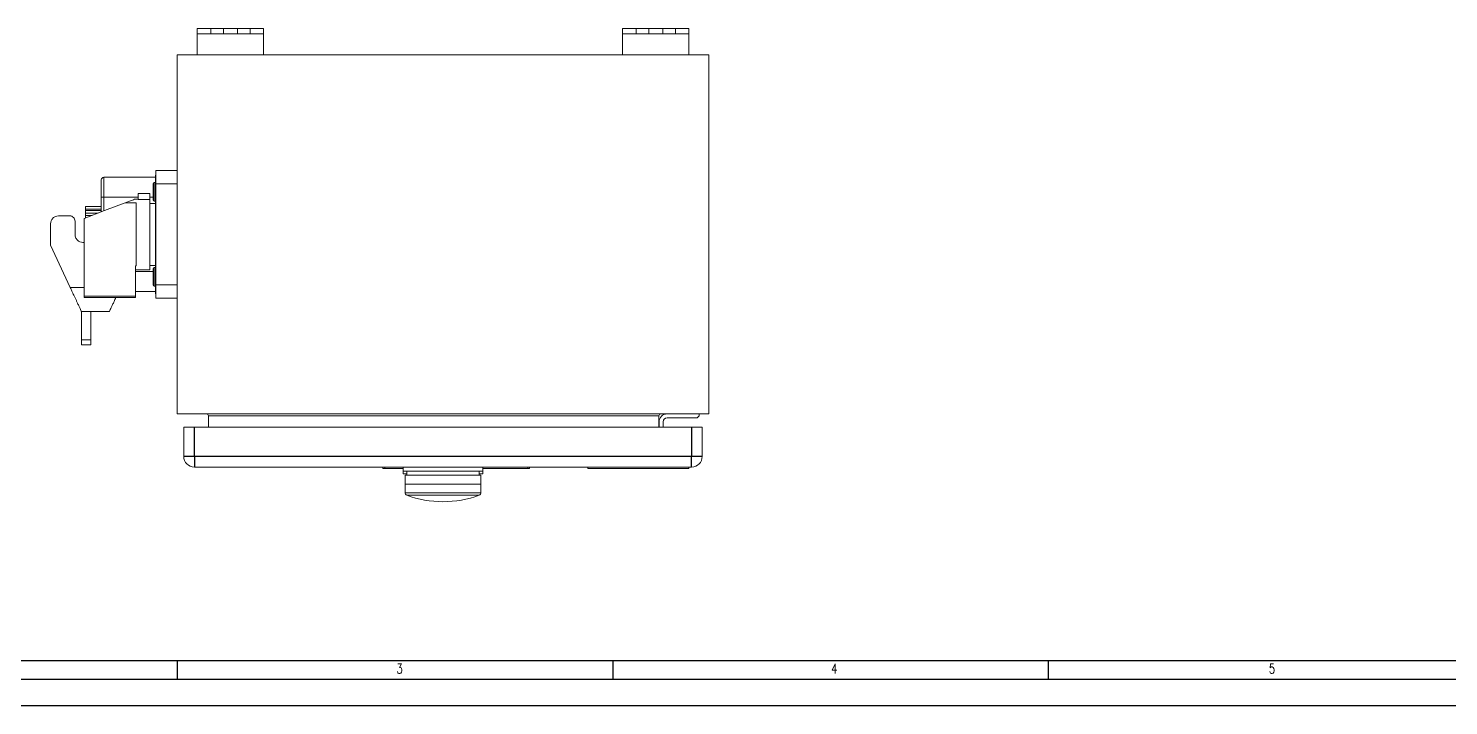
# Model space of a CAD drawing. Extents: x 4137 to 28680, y 2446 to 6814.
# Drawn here: x 4436 to 4970, y 2553 to 2807 of the extents above; entities that cross this region are included whole.
import ezdxf

# ---------------------------------------------------------------- set-up
doc = ezdxf.new("R2010")
doc.units = 0
doc.header["$LTSCALE"] = 0.5
doc.layers.get('0').update_dxf_attribs({"linetype": 'CONTINUOUS'})
doc.layers.add('DIM', color=5, linetype='CONTINUOUS')
doc.layers.add('VOL', color=2, linetype='CONTINUOUS')
doc.styles.get("Standard").update_dxf_attribs({"font": 'simplex.shx'})

msp = doc.modelspace()

# ---------------------------------------------------------------- linework, layer by layer
at = {"color": 7, "linetype": 'Continuous', "lineweight": 15}
for p, q in [((4499.03, 2807.33), (4499.03, 2805.33)), ((4499.03, 2807.33), (4504.18, 2807.33)), ((4499.29, 2805.33), (4499.03, 2805.33)), ((4499.03, 2805.33), (4499.03, 2797.33)), ((4504.18, 2805.33), (4499.29, 2805.33)), ((4504.18, 2807.33), (4504.18, 2805.33)), ((4508.96, 2807.33), (4504.18, 2807.33)), ((4508.96, 2805.33), (4504.18, 2805.33)), ((4508.96, 2805.33), (4508.96, 2807.33)), ((4508.96, 2807.33), (4514.27, 2807.33)), ((4514.27, 2805.33), (4508.96, 2805.33)), ((4514.27, 2805.33), (4514.27, 2807.33)), ((4514.27, 2807.33), (4519.05, 2807.33)), ((4519.05, 2805.33), (4514.27, 2805.33)), ((4519.05, 2805.33), (4519.05, 2807.33)), ((4519.05, 2807.33), (4524.03, 2807.33)), ((4523.94, 2805.33), (4519.05, 2805.33)), ((4524.03, 2805.33), (4523.94, 2805.33)), ((4524.03, 2807.33), (4524.03, 2805.33)), ((4524.03, 2797.33), (4524.03, 2805.33)), ((4659.03, 2807.33), (4659.03, 2805.33)), ((4659.03, 2807.33), (4664.18, 2807.33)), ((4659.29, 2805.33), (4659.03, 2805.33)), ((4659.03, 2805.33), (4659.03, 2797.33)), ((4664.18, 2805.33), (4659.29, 2805.33)), ((4664.18, 2807.33), (4664.18, 2805.33)), ((4668.96, 2807.33), (4664.18, 2807.33)), ((4668.96, 2805.33), (4664.18, 2805.33)), ((4668.96, 2805.33), (4668.96, 2807.33)), ((4668.96, 2807.33), (4674.27, 2807.33)), ((4674.27, 2805.33), (4668.96, 2805.33)), ((4674.27, 2805.33), (4674.27, 2807.33)), ((4674.27, 2807.33), (4679.05, 2807.33)), ((4679.05, 2805.33), (4674.27, 2805.33)), ((4679.05, 2805.33), (4679.05, 2807.33)), ((4679.05, 2807.33), (4684.03, 2807.33)), ((4683.94, 2805.33), (4679.05, 2805.33)), ((4684.03, 2805.33), (4683.94, 2805.33)), ((4684.03, 2807.33), (4684.03, 2805.33)), ((4684.03, 2797.33), (4684.03, 2805.33)), ((4491.53, 2797.33), (4491.53, 2662.33)), ((4691.53, 2797.33), (4491.53, 2797.33)), ((4691.53, 2662.33), (4691.53, 2797.33)), ((4464.03, 2751.33), (4464.03, 2743.83)), ((4464.03, 2751.33), (4483.43, 2751.33)), ((4483.43, 2752.13), (4483.43, 2748.63)), ((4483.53, 2752.13), (4483.43, 2752.13)), ((4491.53, 2753.83), (4483.53, 2753.83)), ((4483.53, 2748.83), (4483.53, 2753.83)), ((4482.53, 2742.73), (4482.53, 2748.93)), ((4483.43, 2749.33), (4482.93, 2749.33)), ((4483.43, 2711.03), (4483.43, 2748.63)), ((4483.53, 2748.83), (4491.53, 2748.83)), ((4483.53, 2710.83), (4483.53, 2748.83)), ((4457.13, 2740.33), (4457.13, 2740.33)), ((4457.14, 2740.33), (4457.13, 2740.33)), ((4457.14, 2740.33), (4457.14, 2740.33)), ((4457.14, 2740.33), (4463.03, 2740.33)), ((4463.03, 2738.3), (4463.03, 2743.83)), ((4463.03, 2743.83), (4464.03, 2743.83)), ((4476.13, 2741.71), (4471.99, 2741.71)), ((4476.83, 2743.13), (4475.7, 2743.13)), ((4476.13, 2741.71), (4476.13, 2718.02)), ((4476.83, 2742.94), (4476.83, 2745.18)), ((4481.33, 2745.18), (4476.83, 2745.18)), ((4481.33, 2742.94), (4476.83, 2742.94)), ((4481.33, 2742.94), (4481.33, 2745.18)), ((4481.33, 2716.53), (4481.33, 2742.94)), ((4483.43, 2741.48), (4481.33, 2741.48)), ((4482.93, 2742.33), (4483.43, 2742.33)), ((4446.93, 2736.83), (4451.13, 2736.83)), ((4456.53, 2735.83), (4456.53, 2706.56)), ((4457.13, 2738.83), (4457.13, 2739.33)), ((4457.13, 2739.33), (4457.13, 2738.58)), ((4457.13, 2737.83), (4457.13, 2737.83)), ((4457.13, 2737.58), (4457.14, 2737.58)), ((4457.13, 2736.05), (4457.13, 2737)), ((4457.14, 2738.58), (4457.14, 2739.33)), ((4457.14, 2739.33), (4457.14, 2738.83)), ((4457.14, 2737.83), (4457.14, 2737.83)), ((4461.78, 2737.83), (4457.14, 2737.83)), ((4461.78, 2737.83), (4457.14, 2737.83)), ((4457.14, 2737), (4457.14, 2736.06)), ((4443.93, 2725.75), (4443.93, 2733.83)), ((4453.13, 2734.83), (4453.13, 2729.83)), ((4451.35, 2709.83), (4443.93, 2725.75)), ((4456.13, 2726.83), (4456.53, 2726.83)), ((4475.83, 2718.02), (4476.13, 2718.02)), ((4475.83, 2706.56), (4475.83, 2718.02)), ((4475.83, 2716.53), (4481.33, 2716.53)), ((4481.33, 2718.18), (4483.43, 2718.18)), ((4482.53, 2710.73), (4482.53, 2716.93)), ((4483.43, 2717.33), (4482.93, 2717.33)), ((4451.42, 2709.68), (4451.55, 2709.4)), ((4483.43, 2708.33), (4475.83, 2708.33)), ((4482.93, 2710.33), (4483.43, 2710.33)), ((4483.43, 2711.03), (4483.43, 2707.53)), ((4491.53, 2710.83), (4483.53, 2710.83)), ((4483.53, 2705.83), (4483.53, 2710.83)), ((4456.53, 2706.56), (4475.83, 2706.56)), ((4456.53, 2706.56), (4456.53, 2706.04)), ((4456.53, 2706.04), (4475.83, 2706.04)), ((4475.83, 2706.04), (4475.83, 2706.56)), ((4483.43, 2707.53), (4483.53, 2707.53)), ((4483.53, 2705.83), (4491.53, 2705.83)), ((4465.95, 2700.83), (4455.55, 2700.83)), ((4455.55, 2690.19), (4455.55, 2700.83)), ((4459.05, 2690.19), (4459.05, 2700.83)), ((4466.1, 2700.89), (4465.95, 2700.83)), ((4455.55, 2690.19), (4459.05, 2690.19)), ((4455.55, 2688.33), (4459.05, 2688.33)), ((4491.53, 2662.33), (4691.53, 2662.33)), ((4672.78, 2661.53), (4503.28, 2661.53)), ((4503.28, 2657.33), (4503.28, 2661.53)), ((4672.78, 2661.53), (4672.78, 2657.33)), ((4675.83, 2660.83), (4687.13, 2660.83)), ((4687.13, 2660.83), (4687.83, 2661.53)), ((4687.83, 2661.53), (4687.83, 2662.33)), ((4494.03, 2657.33), (4494.03, 2646.33)), ((4498.03, 2657.33), (4494.03, 2657.33)), ((4498.03, 2657.33), (4685.03, 2657.33)), ((4672.83, 2659.33), (4672.83, 2657.33)), ((4674.33, 2657.33), (4674.33, 2659.33)), ((4689.03, 2657.33), (4685.03, 2657.33)), ((4689.03, 2646.33), (4689.03, 2657.33)), ((4498.03, 2642.33), (4685.03, 2642.33)), ((4568.95, 2642.33), (4568.95, 2641.82)), ((4569.62, 2641.82), (4568.95, 2641.82)), ((4569.62, 2642.33), (4569.62, 2641.82)), ((4576.53, 2641.82), (4569.62, 2641.82)), ((4576.53, 2642.33), (4576.53, 2640.83)), ((4586.24, 2640.83), (4576.53, 2640.83)), ((4576.53, 2639.83), (4576.53, 2640.83)), ((4577.95, 2639.83), (4576.53, 2639.83)), ((4577.29, 2639.33), (4577.29, 2635.83)), ((4605.77, 2639.33), (4577.29, 2639.33)), ((4577.95, 2640.83), (4577.95, 2639.33)), ((4596.82, 2640.83), (4586.24, 2640.83)), ((4606.53, 2640.83), (4596.82, 2640.83)), ((4605.1, 2639.33), (4605.1, 2640.83)), ((4606.53, 2639.83), (4605.1, 2639.83)), ((4605.77, 2635.83), (4605.77, 2639.33)), ((4606.53, 2642.33), (4606.53, 2640.83)), ((4623.46, 2641.82), (4606.53, 2641.82)), ((4606.53, 2639.83), (4606.53, 2640.83)), ((4623.46, 2642.33), (4623.46, 2641.82)), ((4624.13, 2641.82), (4623.46, 2641.82)), ((4624.13, 2641.82), (4624.13, 2642.33)), ((4646.03, 2642.33), (4646.03, 2641.83)), ((4684.03, 2641.83), (4646.03, 2641.83)), ((4649.83, 2641.83), (4649.83, 2641.73)), ((4661.23, 2641.73), (4649.83, 2641.73)), ((4661.23, 2641.73), (4661.23, 2641.83)), ((4666.93, 2641.83), (4666.93, 2641.73)), ((4678.33, 2641.73), (4666.93, 2641.73)), ((4678.33, 2641.73), (4678.33, 2641.83)), ((4684.03, 2642.33), (4684.03, 2641.83)), ((4577.28, 2635.83), (4577.28, 2632.68)), ((4605.78, 2635.83), (4577.28, 2635.83)), ((4605.78, 2632.68), (4605.78, 2635.83))]:
    msp.add_line(p, q, dxfattribs=at)
at = {"color": 8, "linetype": 'Continuous', "lineweight": 15}
for p, q in [((4482.93, 2749.33), (4482.93, 2742.33)), ((4483.43, 2748.63), (4483.53, 2748.63)), ((4464.03, 2743.83), (4464.03, 2738.68)), ((4464.03, 2743.83), (4476.83, 2743.83)), ((4481.33, 2743.83), (4482.53, 2743.83)), ((4457.14, 2739.33), (4457.13, 2739.33)), ((4457.14, 2738.58), (4457.13, 2738.58)), ((4463.03, 2739.33), (4457.14, 2739.33)), ((4463.03, 2738.83), (4457.14, 2738.83)), ((4459.62, 2737), (4457.14, 2737)), ((4482.53, 2715.83), (4475.83, 2715.83)), ((4482.93, 2717.33), (4482.93, 2710.33)), ((4451.35, 2709.83), (4456.53, 2709.83)), ((4483.53, 2711.03), (4483.43, 2711.03)), ((4605.13, 2631.74), (4577.93, 2631.74))]:
    msp.add_line(p, q, dxfattribs=at)
at = {"color": 7, "linetype": 'Continuous'}
for p, q in [((4164.01, 2569.59), (5431.61, 2569.59)), ((4157.01, 2562.59), (5809.01, 2562.59)), ((4137.01, 2552.59), (5819.01, 2552.59))]:
    msp.add_line(p, q, dxfattribs=at)
at = {"color": 7, "linetype": 'Continuous', "lineweight": 15, "flags": 128}
for points in [[(4471.99, 2741.71), (4464.26, 2738.77), (4456.53, 2735.83)], [(4457.13, 2739.33), (4457.13, 2739.52), (4457.13, 2739.71), (4457.13, 2739.88), (4457.13, 2740.03), (4457.13, 2740.16), (4457.13, 2740.25), (4457.13, 2740.31), (4457.13, 2740.33)], [(4457.13, 2740.33), (4457.13, 2740.31), (4457.13, 2740.25), (4457.13, 2740.16), (4457.13, 2740.03), (4457.13, 2739.88), (4457.13, 2739.71), (4457.13, 2739.52), (4457.13, 2739.33)], [(4457.14, 2739.33), (4457.14, 2739.52), (4457.14, 2739.71), (4457.14, 2739.88), (4457.14, 2740.03), (4457.14, 2740.16), (4457.14, 2740.25), (4457.14, 2740.31), (4457.14, 2740.33)], [(4457.14, 2740.33), (4457.14, 2740.31), (4457.14, 2740.25), (4457.14, 2740.16), (4457.14, 2740.03), (4457.14, 2739.88), (4457.14, 2739.71), (4457.14, 2739.52), (4457.14, 2739.33)], [(4471.99, 2741.71), (4473.31, 2742.21), (4474.35, 2742.61), (4475.09, 2742.9), (4475.55, 2743.07), (4475.7, 2743.13)], [(4457.13, 2737.83), (4457.13, 2737.85), (4457.13, 2737.9), (4457.13, 2738), (4457.13, 2738.12), (4457.13, 2738.27), (4457.13, 2738.44), (4457.13, 2738.63), (4457.13, 2738.83)], [(4457.13, 2737.58), (4457.13, 2737.6), (4457.13, 2737.66), (4457.13, 2737.76), (4457.13, 2737.88), (4457.13, 2738.03), (4457.13, 2738.2), (4457.13, 2738.39), (4457.13, 2738.58)], [(4457.13, 2737.83), (4457.13, 2737.81), (4457.13, 2737.77), (4457.13, 2737.69), (4457.13, 2737.59), (4457.13, 2737.47), (4457.13, 2737.33), (4457.13, 2737.17), (4457.13, 2737)], [(4457.14, 2738.83), (4457.14, 2738.63), (4457.14, 2738.44), (4457.14, 2738.27), (4457.14, 2738.12), (4457.14, 2738), (4457.14, 2737.9), (4457.14, 2737.85), (4457.14, 2737.83)], [(4457.14, 2738.58), (4457.14, 2738.39), (4457.14, 2738.2), (4457.14, 2738.03), (4457.14, 2737.88), (4457.14, 2737.76), (4457.14, 2737.66), (4457.14, 2737.6), (4457.14, 2737.58)], [(4457.14, 2737), (4457.14, 2737.17), (4457.14, 2737.33), (4457.14, 2737.47), (4457.14, 2737.59), (4457.14, 2737.69), (4457.14, 2737.77), (4457.14, 2737.81), (4457.14, 2737.83)]]:
    msp.add_lwpolyline(points, dxfattribs=at)
at = {"color": 7, "linetype": 'Continuous', "lineweight": 15}
for centre, radius, start, end in [((4464.03, 2750.33), 1, 90, 180), ((4482.93, 2748.93), 0.4, 90, 180), ((4482.93, 2742.73), 0.4, 180, 270), ((4482.93, 2716.93), 0.4, 90, 180), ((4482.93, 2710.73), 0.4, 180, 270), ((4502.48, 2661.53), 0.8, 0, 90), ((4673.58, 2661.53), 0.8, 90, 180), ((4675.83, 2659.33), 3, 90, 180), ((4675.83, 2659.33), 1.5, 90, 180), ((4498.03, 2646.33), 4, 180, 270), ((4685.03, 2646.33), 4, 270, 0), ((4578.28, 2632.68), 1, 180.0187, 249.4165), ((4591.53, 2667.96), 38.69, 249.4165, 270), ((4591.53, 2667.96), 38.69, 270, 290.5835), ((4604.78, 2632.68), 1, 290.5835, 0.0187)]:
    msp.add_arc(centre, radius, start, end, dxfattribs=at)
for points, knots in [([(4463.03, 2743.83), (4463.03, 2744.68), (4463.03, 2746.38), (4463.03, 2748.53), (4463.03, 2750.03), (4463.03, 2750.23), (4463.03, 2750.33)], [0, 0, 0, 0, 0.25, 0.5, 0.75, 1, 1, 1, 1]), ([(4443.93, 2733.83), (4443.98, 2734.22), (4444.07, 2735), (4444.76, 2736), (4445.75, 2736.69), (4446.54, 2736.78), (4446.93, 2736.83)], [0, 0, 0, 0, 0.25, 0.5, 0.750001, 1, 1, 1, 1]), ([(4451.13, 2736.83), (4451.39, 2736.8), (4451.92, 2736.73), (4452.58, 2736.27), (4453.04, 2735.61), (4453.1, 2735.09), (4453.13, 2734.83)], [0, 0, 0, 0, 0.25, 0.500001, 0.750001, 1, 1, 1, 1]), ([(4453.13, 2729.83), (4453.18, 2729.43), (4453.27, 2728.65), (4453.96, 2727.65), (4454.95, 2726.96), (4455.74, 2726.87), (4456.13, 2726.83)], [0, 0, 0, 0, 0.249999, 0.499999, 0.749998, 1, 1, 1, 1]), ([(4455.55, 2700.83), (4455.53, 2700.86), (4455.5, 2700.94), (4455.23, 2701.51), (4454.89, 2702.25), (4454.55, 2702.98), (4454.23, 2703.65), (4453.85, 2704.46), (4453.4, 2705.43), (4452.94, 2706.43), (4452.45, 2707.47), (4451.94, 2708.57), (4451.56, 2709.39), (4451.35, 2709.83)], [0, 0, 0, 0, 0.123485, 0.2497094, 0.3705494, 0.4348736, 0.4998427, 0.5779277, 0.6613773, 0.7498939, 0.8190889, 0.9025817, 1, 1, 1, 1]), ([(4468.5, 2706.04), (4468.39, 2705.79), (4468.05, 2705.07), (4467.54, 2703.98), (4467, 2702.82), (4466.57, 2701.89), (4466.24, 2701.19), (4466.15, 2700.99), (4466.1, 2700.89)], [0, 0, 0, 0, 0.091832, 0.272394, 0.455835, 0.636024, 0.819103, 1, 1, 1, 1]), ([(4455.55, 2688.33), (4455.55, 2688.35), (4455.55, 2688.41), (4455.55, 2688.83), (4455.55, 2689.44), (4455.55, 2689.94), (4455.55, 2690.19)], [0, 0, 0, 0, 0.25, 0.500001, 0.75, 1, 1, 1, 1]), ([(4459.05, 2688.33), (4459.05, 2688.35), (4459.05, 2688.41), (4459.05, 2688.83), (4459.05, 2689.44), (4459.05, 2689.94), (4459.05, 2690.19)], [0, 0, 0, 0, 0.25, 0.500001, 0.75, 1, 1, 1, 1]), ([(4605.78, 2632.68), (4605.73, 2632.68), (4605.62, 2632.68), (4604.77, 2632.68), (4603.46, 2632.68), (4601.67, 2632.68), (4599.5, 2632.68), (4597.02, 2632.68), (4594.33, 2632.68), (4591.53, 2632.68), (4588.73, 2632.68), (4586.04, 2632.68), (4583.56, 2632.68), (4581.39, 2632.68), (4579.6, 2632.68), (4578.29, 2632.68), (4577.44, 2632.68), (4577.33, 2632.68), (4577.28, 2632.68)], [0, 0, 0, 0, 0.0624997, 0.125, 0.1875001, 0.25, 0.3125, 0.3750001, 0.4375, 0.5, 0.5625, 0.6249999, 0.6875, 0.75, 0.8124999, 0.875, 0.9375003, 1, 1, 1, 1])]:
    msp.add_open_spline(points, degree=3, knots=knots, dxfattribs=at)
at = {"layer": 'DIM', "color": 7, "linetype": 'Continuous'}
for p, q in [((4491.61, 2569.59), (4491.61, 2562.59)), ((4655.41, 2569.59), (4655.41, 2562.59)), ((4819.21, 2569.59), (4819.21, 2562.59))]:
    msp.add_line(p, q, dxfattribs=at)
at = {"layer": 'VOL'}
for p, q in [((4498.03, 2646.33), (4498.03, 2657.33)), ((4685.03, 2657.33), (4685.03, 2646.33)), ((4498.03, 2646.33), (4494.03, 2646.33)), ((4685.03, 2646.33), (4498.03, 2646.33)), ((4498.03, 2646.33), (4498.03, 2642.33)), ((4689.03, 2646.33), (4685.03, 2646.33)), ((4685.03, 2642.33), (4685.03, 2646.33))]:
    msp.add_line(p, q, dxfattribs=at)

# ---------------------------------------------------------------- texts
at = {"layer": 'DIM', "color": 7, "width": 0.75}
for s, p in [('3', (4574.02, 2564.66)), ('4', (4737.51, 2564.66)), ('5', (4902.13, 2564.66))]:
    msp.add_text(s, height=3.7, dxfattribs=at).set_placement(p)

doc.saveas('drawing.dxf')
